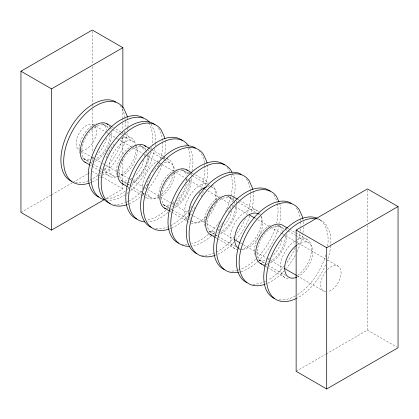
<?xml version="1.0" encoding="UTF-8"?>
<svg xmlns="http://www.w3.org/2000/svg" width="419" height="419" viewBox="0 0 419 419"><rect width="100%" height="100%" fill="white"/><g stroke="black" fill="none" stroke-linecap="round" stroke-linejoin="round"><path stroke-width="0.31" stroke-dasharray="2.1 1.57" d="M20.95 212.443L50.961 195.118M51.527 194.788L72.477 182.694M73.042 182.37L87.199 174.194M87.765 173.869L90.593 172.235M106.447 198.386L122.867 188.906L122.867 183.674M296.133 371.318L325.573 354.317M326.139 353.992L367.473 330.13L396.919 347.126M318.681 219.037L321.473 220.651M112.496 127.036L113.617 127.685M115.854 128.973L120.887 131.88M121.447 132.205L123.684 133.493M124.244 133.818L131.514 138.013M149.992 148.682L151.112 149.332M151.673 149.651L162.855 156.109M163.415 156.434L169.009 159.66M192.201 173.052L193.316 173.696M195.553 174.99L208.416 182.417M237.908 199.444L239.029 200.088M239.584 200.413L256.926 210.422M287.958 228.339L289.079 228.984M289.634 229.308L295.227 232.535M295.788 232.859L306.975 239.317M102.995 124.129L109.144 127.68M109.705 128.005L111.941 129.293M112.502 129.618L119.211 133.493M119.771 133.813L122.008 135.107M122.563 135.426L133.19 141.564M140.491 145.775L146.64 149.326M147.2 149.651L149.436 150.94M149.992 151.264L161.179 157.722M161.739 158.042L163.976 159.335M164.531 159.66L170.685 163.211M182.694 170.145L188.283 173.372M190.525 174.665L191.64 175.31M192.201 175.629L207.3 184.35M207.855 184.669L210.092 185.963M210.652 186.287L212.889 187.576M228.407 196.537L234.556 200.083M235.111 200.408L237.353 201.701M237.908 202.021L255.244 212.03M278.457 225.432L284.606 228.978M285.161 229.303L287.403 230.597M287.958 230.916L295.227 235.117M295.788 235.436L308.651 242.863M95.757 126.234L106.515 132.446M107.086 132.771L109.349 134.08M109.914 134.405L116.707 138.328M117.278 138.658L119.541 139.962M120.106 140.292L130.864 146.503M133.132 147.807L143.89 154.019M144.455 154.349L146.718 155.653M147.284 155.983L158.607 162.52M159.178 162.85L161.441 164.154M162.006 164.484L173.33 171.02M175.598 172.329L185.79 178.211M186.355 178.541L187.487 179.191M189.749 180.5L202.775 188.021M205.038 189.325L207.305 190.635M207.871 190.959L220.326 198.15M220.892 198.48L232.215 205.017M232.786 205.347L234.483 206.326M235.049 206.651L248.069 214.172M254.867 218.095L257.13 219.399M257.695 219.729L270.155 226.92M270.721 227.245L284.878 235.42M285.444 235.745L326.778 259.612M327.344 259.937L338.102 266.149M80.778 150.871L79.081 149.892A14.414 8.322 -60 0 1 79.825 132.043A14.414 8.322 -60 0 1 94.762 125.978M81.344 151.201L92.101 157.408M92.672 157.738L94.935 159.047M95.501 159.372L102.294 163.295M102.865 163.62L104.561 164.604M105.127 164.929L129.476 178.986M130.042 179.311L144.194 187.487M144.764 187.812L147.027 189.121M147.593 189.446L171.942 203.503M172.508 203.833L187.796 212.658M190.624 214.292L192.892 215.596M193.458 215.926L205.912 223.118M206.478 223.442L217.236 229.654M217.801 229.984L220.069 231.288M220.635 231.618L233.655 239.134M240.454 243.057L242.716 244.366M243.282 244.691L256.308 252.212M256.873 252.537L267.065 258.423M267.631 258.748L270.464 260.382M271.03 260.712L283.485 267.903M297.076 275.749L323.688 291.111M83.14 158.518L89.289 162.069M89.849 162.389L92.086 163.682M92.646 164.007L99.355 167.878M99.916 168.202L102.152 169.496M102.713 169.815L113.334 175.949M126.784 183.716L120.635 180.165A19.855 11.465 -60 0 0 127.952 180.406M127.345 184.041L129.581 185.329M130.141 185.654L141.323 192.112M141.884 192.431L144.681 194.044M145.236 194.369L150.83 197.595M162.844 204.535L168.988 208.081M169.548 208.405L171.785 209.699M172.345 210.019L186.884 218.414M187.445 218.739L190.242 220.352M190.797 220.672L193.033 221.965M214.701 234.472L208.552 230.921A19.855 11.465 -60 0 0 215.864 231.168M215.261 234.797L217.498 236.086M218.058 236.41L235.949 246.744M258.602 259.817L264.75 263.368M265.311 263.692L267.547 264.981M268.108 265.306L285.439 275.314M90.41 165.296L91.531 165.94M92.091 166.264L98.8 170.14M99.361 170.46L101.597 171.753M102.157 172.073L109.427 176.273M127.905 186.942L140.768 194.369M141.329 194.688L146.922 197.92M170.109 211.307L171.23 211.956M171.79 212.276L186.89 220.996M187.45 221.316L189.126 222.285A22.087 12.753 -60 0 0 190.661 222.955M215.822 237.699L216.937 238.343M217.498 238.668L234.834 248.677M265.871 266.594L266.987 267.238M267.547 267.563L284.883 277.572M92.295 171.256L97.957 174.524M98.523 174.849L122.867 188.906M231.676 171.984L232.199 173.147M232.461 173.728L234.043 177.211A45.503 26.271 -60 0 1 234.043 196.443M189.467 147.614L191.834 152.846A45.503 26.271 -60 0 1 191.834 172.078M151.128 124.092L154.339 131.199A45.503 26.271 -60 0 1 155.281 143.906M367.473 190.21L367.473 222.903M367.473 225.516L367.473 330.13M122.867 109.139L122.867 117.639M122.867 118.294L122.867 120.258M122.867 122.872L122.867 130.063M122.867 132.676L122.867 133.986M122.867 137.254L122.867 155.564M122.867 159.487L122.867 183.024M92.295 31.336L92.295 64.028M92.295 66.642L92.295 103.912M92.295 104.567L92.295 106.526M92.295 109.139L92.295 126.14M92.295 126.795L92.295 152.291M92.295 157.523L92.295 162.101M148.677 122.982A45.503 26.271 -60 0 1 152.212 144.874M151.804 147.498A45.503 26.271 -60 0 1 151.547 148.818M150.704 152.385A45.503 26.271 -60 0 1 131.466 185.711M128.795 188.22A45.503 26.271 -60 0 1 127.271 189.529M125.192 191.164A45.503 26.271 -60 0 1 106.232 198.679M118.462 176.76A19.855 11.465 -60 0 1 113.334 153.024A19.855 11.465 -60 0 1 136.458 145.597M136.824 146.734A19.855 11.465 -60 0 1 119.63 176.514M88.844 161.027A19.855 11.465 -60 0 1 85.937 137.207A19.855 11.465 -60 0 1 108.018 127.811M108.584 128.738A19.855 11.465 -60 0 1 109.422 130.911M109.904 134.834A19.855 11.465 -60 0 1 95.862 159.147M93.248 160.372A19.855 11.465 -60 0 1 92.227 160.692M155.229 144.545A45.503 26.271 -60 0 1 155.088 145.838M154.711 148.452A45.503 26.271 -60 0 1 130.576 190.713M128.507 192.384A45.503 26.271 -60 0 1 125.883 194.269M125.36 194.62A45.503 26.271 -60 0 1 107.783 200.261M121.049 138.789A22.087 12.753 -60 0 1 135.557 143.764M135.814 144.927A22.087 12.753 -60 0 1 121.929 174.257A22.087 12.753 -60 0 1 104.85 166.16M106.127 158.277A22.087 12.753 -60 0 1 114.282 144.157M109.39 126.109A22.087 12.753 -60 0 1 110.543 128.298M111.438 132.603A22.087 12.753 -60 0 1 94.699 161.593M91.819 162.692A22.087 12.753 -60 0 1 88.645 163.096M120.143 105.619A45.503 26.271 -60 0 1 124.789 116.781M124.883 117.414A45.503 26.271 -60 0 1 124.893 128.403M124.516 131.021A45.503 26.271 -60 0 1 124.15 132.996M123.306 136.568A45.503 26.271 -60 0 1 103.624 170.329M101.398 172.403A45.503 26.271 -60 0 1 99.869 173.712M97.795 175.346A45.503 26.271 -60 0 1 75.682 182.621M101.906 123.626A19.855 11.465 -60 0 1 106.861 130.34M106.505 138.27A19.855 11.465 -60 0 1 96.705 154.883M94.113 156.889A19.855 11.465 -60 0 1 92.023 158.094M89.436 159.079A19.855 11.465 -60 0 1 82.161 157.827M79.51 153.349A19.855 11.465 -60 0 1 96.705 123.568M127.476 117.77A45.503 26.271 -60 0 1 127.931 127.449M127.884 128.083A45.503 26.271 -60 0 1 127.606 130.67M127.193 133.294A45.503 26.271 -60 0 1 102.665 175.325M100.586 176.959A45.503 26.271 -60 0 1 99.539 177.724M97.433 179.138A45.503 26.271 -60 0 1 92.264 181.935M91.661 182.197A45.503 26.271 -60 0 1 89.87 182.899M273.743 194.887A45.503 26.271 -60 0 1 276.77 201.324M276.959 201.989A45.503 26.271 -60 0 1 277.247 203.163M277.373 203.765A45.503 26.271 -60 0 1 276.566 222.992M275.953 225.396A45.503 26.271 -60 0 1 257.318 257.669M255.548 259.403A45.503 26.271 -60 0 1 240.485 269.291M239.888 269.511A45.503 26.271 -60 0 1 238.128 270.082M237.552 270.245A45.503 26.271 -60 0 1 229.79 271.009M258.602 213.968A19.855 11.465 -60 0 1 259.581 214.659M261.126 216.482A19.855 11.465 -60 0 1 258.602 236.892A19.855 11.465 -60 0 1 242.187 249.284M240.422 249.043A19.855 11.465 -60 0 1 239.275 248.629M214.25 233.435A19.855 11.465 -60 0 1 211.789 208.866A19.855 11.465 -60 0 1 233.996 201.141M234.242 201.649A19.855 11.465 -60 0 1 235.064 204.362M235.31 207.237A19.855 11.465 -60 0 1 221.274 231.555M218.66 232.781A19.855 11.465 -60 0 1 217.639 233.1M279.751 203.603A45.503 26.271 -60 0 1 279.751 222.835M279.216 225.202A45.503 26.271 -60 0 1 258.785 260.592M258.34 261.016A45.503 26.271 -60 0 1 240.925 271.695M240.344 271.858A45.503 26.271 -60 0 1 239.008 272.177M238.071 249.677A22.087 12.753 -60 0 1 234.137 224.437A22.087 12.753 -60 0 1 258.272 211.417M259.733 213.219A22.087 12.753 -60 0 1 260.309 214.319M260.964 216.173A22.087 12.753 -60 0 1 241.836 249.305M241.187 249.457A22.087 12.753 -60 0 1 238.662 249.708M236.358 201.963A22.087 12.753 -60 0 1 236.714 203.734M236.793 204.362A22.087 12.753 -60 0 1 220.111 233.996M217.231 235.096A22.087 12.753 -60 0 1 215.298 235.457M214.669 235.499A22.087 12.753 -60 0 1 213.465 235.468M246.341 179.065A45.503 26.271 -60 0 1 250.515 191.771M250.562 192.436A45.503 26.271 -60 0 1 246.796 215.02M245.419 218.488A45.503 26.271 -60 0 1 236.07 234.682M234.567 236.615A45.503 26.271 -60 0 1 214.879 252.725M214.282 252.987A45.503 26.271 -60 0 1 200.455 254.909M227.318 196.029A19.855 11.465 -60 0 1 232.042 201.707M232.519 205.624A19.855 11.465 -60 0 1 232.43 207.489M231.917 210.673A19.855 11.465 -60 0 1 222.552 226.894M219.525 229.293A19.855 11.465 -60 0 1 218.477 229.942M204.917 225.752A19.855 11.465 -60 0 1 222.112 195.972M253.086 191.431A45.503 26.271 -60 0 1 250.997 212.396M249.808 216.031A45.503 26.271 -60 0 1 236.138 239.71M234.017 242.093A45.503 26.271 -60 0 1 215.282 255.302M185.827 144.126A45.503 26.271 -60 0 1 186.497 145.152M187.953 148.017A45.503 26.271 -60 0 1 189.042 170.465M188.65 172.235A45.503 26.271 -60 0 1 188.199 174.032M186.712 178.876A45.503 26.271 -60 0 1 185.146 182.983M174.053 201.675A45.503 26.271 -60 0 1 172.413 203.644M168.962 207.358A45.503 26.271 -60 0 1 167.186 209.06M165.788 210.312A45.503 26.271 -60 0 1 146.964 220.054M164.389 162.645A19.855 11.465 -60 0 1 174.639 169.973M174.796 172.298A19.855 11.465 -60 0 1 160.755 196.616M159.189 197.417A19.855 11.465 -60 0 1 146.964 191.383M146.875 185.999A19.855 11.465 -60 0 1 148.598 179.316M148.834 178.73A19.855 11.465 -60 0 1 150.83 174.671M152.584 171.947A19.855 11.465 -60 0 1 153.736 170.418M154.543 169.454A19.855 11.465 -60 0 1 158.665 165.584M129.722 182.338A19.855 11.465 -60 0 1 122.599 160.377A19.855 11.465 -60 0 1 146.079 150.384M146.325 150.892A19.855 11.465 -60 0 1 147.148 153.6M147.237 154.15A19.855 11.465 -60 0 1 132.31 181.354M191.713 172.665A45.503 26.271 -60 0 1 190.828 176.247M189.713 179.882A45.503 26.271 -60 0 1 174.786 205.739M171.753 208.971A45.503 26.271 -60 0 1 170.423 210.259M168.071 212.36A45.503 26.271 -60 0 1 147.797 221.892M166.353 158.733A22.087 12.753 -60 0 1 173.55 170.968M173.283 173.471A22.087 12.753 -60 0 1 162.006 193.877M158.979 196.202A22.087 12.753 -60 0 1 145.571 196.925M144.11 195.118A22.087 12.753 -60 0 1 143.068 192.808M142.444 189.77A22.087 12.753 -60 0 1 157.963 160.755M162.656 158.88A22.087 12.753 -60 0 1 165.772 158.665M148.934 154.25A22.087 12.753 -60 0 1 132.195 183.239M129.314 184.339A22.087 12.753 -60 0 1 125.548 184.711M158.429 128.308A45.503 26.271 -60 0 1 160.634 158.817M159.519 162.452A45.503 26.271 -60 0 1 157.979 166.594M147.781 184.418A45.503 26.271 -60 0 1 144.592 188.309M141.999 191.09A45.503 26.271 -60 0 1 129.366 200.79M128.769 201.104A45.503 26.271 -60 0 1 126.962 201.968M126.365 202.23A45.503 26.271 -60 0 1 114.476 204.435M139.401 145.273A19.855 11.465 -60 0 1 144.126 150.945M144.602 154.868A19.855 11.465 -60 0 1 144.513 156.732M144 159.917A19.855 11.465 -60 0 1 134.635 176.137M132.132 178.175A19.855 11.465 -60 0 1 130.566 179.18M117.001 174.995A19.855 11.465 -60 0 1 134.195 145.215M165.17 140.674A45.503 26.271 -60 0 1 164.688 154.941M164.437 156.256A45.503 26.271 -60 0 1 163.593 159.828M162.106 164.672A45.503 26.271 -60 0 1 147.802 189.44M144.356 193.149A45.503 26.271 -60 0 1 143.02 194.437M140.156 196.972A45.503 26.271 -60 0 1 129.759 203.582M129.157 203.844A45.503 26.271 -60 0 1 127.366 204.545M227.239 167.453A45.503 26.271 -60 0 1 229.895 171.78M231.246 175.598A45.503 26.271 -60 0 1 231.246 194.83M230.859 196.605A45.503 26.271 -60 0 1 225.558 211.323M219.577 221.583A45.503 26.271 -60 0 1 209.835 233.011M208.494 234.237A45.503 26.271 -60 0 1 191.844 243.853M187.209 244.644A45.503 26.271 -60 0 1 182.145 244.34M210.605 186.759A19.855 11.465 -60 0 1 216.754 199.826M216.398 201.717A19.855 11.465 -60 0 1 207.473 217.519M206.09 218.77A19.855 11.465 -60 0 1 191.603 220.855M190.242 218.969A19.855 11.465 -60 0 1 189.571 217.372M207.18 186.874A19.855 11.465 -60 0 1 208.898 186.654M168.543 207.044A19.855 11.465 -60 0 1 165.636 183.218A19.855 11.465 -60 0 1 187.722 173.827M189.603 180.846A19.855 11.465 -60 0 1 175.561 205.163M172.947 206.389A19.855 11.465 -60 0 1 171.926 206.708M233.917 197.03A45.503 26.271 -60 0 1 232.686 201.827M230.827 207.258A45.503 26.271 -60 0 1 228.622 212.37M222.725 222.678A45.503 26.271 -60 0 1 218.241 228.648M215.277 231.985A45.503 26.271 -60 0 1 212.627 234.624M211.291 235.85A45.503 26.271 -60 0 1 191.965 246.037M212.129 184.659A22.087 12.753 -60 0 1 214.847 200.848M212.423 207.274A22.087 12.753 -60 0 1 209.495 212.239M205.933 216.592A22.087 12.753 -60 0 1 191.216 223.102M186.644 219.985A22.087 12.753 -60 0 1 189.126 196.783A22.087 12.753 -60 0 1 207.981 183.03M189.089 172.125A22.087 12.753 -60 0 1 190.242 174.314M191.137 178.614A22.087 12.753 -60 0 1 173.817 207.882M199.418 151.139A45.503 26.271 -60 0 1 200.245 152.144M201.303 153.7A45.503 26.271 -60 0 1 204.488 162.797M204.582 163.431A45.503 26.271 -60 0 1 204.802 165.385M204.854 166.05A45.503 26.271 -60 0 1 200.863 189.231M199.711 192.096A45.503 26.271 -60 0 1 198.695 194.369M191.823 206.279A45.503 26.271 -60 0 1 189.985 208.782M188.854 210.228A45.503 26.271 -60 0 1 169.171 226.333M168.569 226.595A45.503 26.271 -60 0 1 155.381 228.638M181.605 169.643A19.855 11.465 -60 0 1 186.329 175.315M186.806 179.232A19.855 11.465 -60 0 1 186.769 180.463M186.204 184.281A19.855 11.465 -60 0 1 176.404 200.9M173.817 202.901A19.855 11.465 -60 0 1 172.769 203.55M169.135 205.095A19.855 11.465 -60 0 1 161.86 203.838M159.21 199.365A19.855 11.465 -60 0 1 176.404 169.585M207.379 165.044A45.503 26.271 -60 0 1 205.106 186.612M203.424 191.441A45.503 26.271 -60 0 1 200.952 197.113M194.971 207.379A45.503 26.271 -60 0 1 191.651 211.836M187.874 216.167A45.503 26.271 -60 0 1 171.963 227.946M171.361 228.208A45.503 26.271 -60 0 1 169.575 228.91M317.576 218.461A45.503 26.271 -60 0 1 327.674 246.178M325.83 254.893A45.503 26.271 -60 0 1 295.929 295.594M295.332 295.934A45.503 26.271 -60 0 1 278.541 299.742M297.15 244.853A19.855 11.465 -60 0 1 312.763 251.95A19.855 11.465 -60 0 1 297.15 277.074M264.3 262.331A19.855 11.465 -60 0 1 261.393 238.505A19.855 11.465 -60 0 1 283.48 229.114M285.36 236.133A19.855 11.465 -60 0 1 269.228 261.477M268.71 261.676A19.855 11.465 -60 0 1 267.689 261.995M316.109 218.76A45.503 26.271 -60 0 1 326.584 225.396L329.8 232.498A45.503 26.271 -60 0 1 330.743 245.204M330.685 245.843A45.503 26.271 -60 0 1 327.255 260.749M325.663 264.813A45.503 26.271 -60 0 1 296.93 298.187M295.929 240.412A22.087 12.753 -60 0 1 311.547 249.425A22.087 12.753 -60 0 1 295.929 276.477M288.12 278.572A22.087 12.753 -60 0 1 280.777 262.807A22.087 12.753 -60 0 1 295.421 240.71M285.171 227.91A22.087 12.753 -60 0 1 285.999 229.602M286.895 233.902A22.087 12.753 -60 0 1 265.347 264.352M264.719 264.394A22.087 12.753 -60 0 1 263.514 264.363M296.39 207.96A45.503 26.271 -60 0 1 300.245 218.084M300.344 218.718A45.503 26.271 -60 0 1 300.612 221.337M300.653 222.007A45.503 26.271 -60 0 1 300.633 226.506M300.428 229.057A45.503 26.271 -60 0 1 299.863 232.98M299.606 234.3A45.503 26.271 -60 0 1 297.066 243.313M295.222 247.948A45.503 26.271 -60 0 1 286.119 263.577M284.616 265.51A45.503 26.271 -60 0 1 268.527 279.777M265.531 281.348A45.503 26.271 -60 0 1 252.442 284.087M276.781 224.746A19.855 11.465 -60 0 1 282.322 231.644M282.411 232.194A19.855 11.465 -60 0 1 282.526 235.75M281.825 240.155A19.855 11.465 -60 0 1 272.161 256.187M269.574 258.188A19.855 11.465 -60 0 1 267.484 259.392M264.897 260.382A19.855 11.465 -60 0 1 257.622 259.125M254.967 254.652A19.855 11.465 -60 0 1 271.659 225.013M303.293 221.625A45.503 26.271 -60 0 1 303.492 224.977M303.482 226.878A45.503 26.271 -60 0 1 302.654 234.593M302.398 235.913A45.503 26.271 -60 0 1 296.982 251.835M295.285 255.192A45.503 26.271 -60 0 1 286.596 268.113M284.066 270.993A45.503 26.271 -60 0 1 267.725 283.234M267.123 283.495A45.503 26.271 -60 0 1 265.332 284.197M95.113 126.428A14.414 8.322 -60 0 1 93.495 141.57A14.414 8.322 -60 0 1 81.192 150.541M327.412 269.585A14.414 8.322 -60 0 1 341.076 272.24A14.414 8.322 -60 0 1 328.255 291.519M325.799 291.765A14.414 8.322 -60 0 1 325.799 271.381"/><path stroke-width="0.63" d="M104.75 199.365L51.527 230.094L20.95 212.443L20.95 71.22L92.295 30.032L122.867 47.682L122.867 107.835M20.95 71.22L51.527 88.87L122.867 47.682M296.133 230.094L367.473 188.906L398.05 206.557L398.05 347.78L326.705 388.968L296.133 371.318L296.133 230.094L326.705 247.744L398.05 206.557M106.908 123.809L111.941 126.716M144.398 145.456L149.431 148.363M186.607 169.821L191.64 172.728M237.348 199.119L232.315 196.212A22.087 12.753 -60 0 0 209.531 210.228A22.087 12.753 -60 0 0 211.763 235.138M287.397 228.015L282.364 225.108A22.087 12.753 -60 0 0 259.581 239.129A22.087 12.753 -60 0 0 261.812 264.033M203.341 188.346L204.472 189M249.205 214.827L254.302 217.765M188.927 213.313L190.058 213.962M234.226 239.464L239.888 242.732M284.051 268.228L296.505 275.424M84.816 162.064L89.855 164.971M122.311 183.711L127.345 186.617M164.52 208.081L169.554 210.987M210.228 234.472L215.261 237.374M260.278 263.368L265.311 266.274M278.96 201.858L276.535 196.501A45.503 26.271 -60 0 0 223.798 221.96A45.503 26.271 -60 0 0 238.338 272.313M231.676 171.984L230.827 170.109A45.503 26.271 -60 0 0 179.007 193.803A45.503 26.271 -60 0 0 190.001 246.257M326.705 247.744L326.705 388.968M51.527 88.87L51.527 230.094M98.821 197.129A45.503 26.271 -60 0 1 97.187 144.943A45.503 26.271 -60 0 1 143.219 117.739M104.603 199.795A45.503 26.271 -60 0 1 100.513 145.623A45.503 26.271 -60 0 1 149.473 122.081M85.822 162.546A22.087 12.753 -60 0 1 84.816 136.563A22.087 12.753 -60 0 1 107.824 124.438M71.419 181.307A45.503 26.271 -60 0 1 69.784 129.125A45.503 26.271 -60 0 1 115.822 101.922M89.284 183.103A45.503 26.271 -60 0 1 69.8 136.201A45.503 26.271 -60 0 1 123.725 108.275L126.941 115.377A45.503 26.271 -60 0 1 127.355 117.158M224.233 269.532A45.503 26.271 -60 0 1 223.4 215.947A45.503 26.271 -60 0 1 270.192 191.179M238.746 248.357A19.855 11.465 -60 0 1 238.746 225.432A19.855 11.465 -60 0 1 258.602 213.968M196.83 253.71A45.503 26.271 -60 0 1 195.196 201.529A45.503 26.271 -60 0 1 241.229 174.325M214.69 255.506A45.503 26.271 -60 0 1 195.212 208.604A45.503 26.271 -60 0 1 249.137 180.678L252.348 187.785A45.503 26.271 -60 0 1 252.767 189.561M136.887 219.032A45.503 26.271 -60 0 1 135.211 165.657A45.503 26.271 -60 0 1 182.275 140.417M144.67 221.866A45.503 26.271 -60 0 1 138.008 167.27A45.503 26.271 -60 0 1 188.618 145.739M123.317 184.192A22.087 12.753 -60 0 1 122.558 157.79A22.087 12.753 -60 0 1 145.749 146.451M110.071 203.445A45.503 26.271 -60 0 1 107.542 150.306A45.503 26.271 -60 0 1 154.873 124.6M126.774 204.75A45.503 26.271 -60 0 1 107.295 157.848A45.503 26.271 -60 0 1 161.221 129.921L164.437 137.023A45.503 26.271 -60 0 1 164.85 138.804M178.52 243.14A45.503 26.271 -60 0 1 177.693 189.556A45.503 26.271 -60 0 1 224.479 164.787M189.278 216.283A19.855 11.465 -60 0 1 206.598 187.015M166.055 208.751A22.087 12.753 -60 0 1 164.279 182.998A22.087 12.753 -60 0 1 187.523 170.449M151.118 227.323A45.503 26.271 -60 0 1 149.489 175.137A45.503 26.271 -60 0 1 195.521 147.933M168.983 229.12A45.503 26.271 -60 0 1 149.499 182.213A45.503 26.271 -60 0 1 203.424 154.286L206.64 161.394A45.503 26.271 -60 0 1 207.054 163.169M274.277 298.428A45.503 26.271 -60 0 1 271.873 247.666A45.503 26.271 -60 0 1 317.005 218.205M296.626 277.294A19.855 11.465 -60 0 1 284.684 268.16A19.855 11.465 -60 0 1 296.626 245.235M296.327 298.49A45.503 26.271 -60 0 1 268.207 265.892A45.503 26.271 -60 0 1 316.109 218.76M246.88 282.605A45.503 26.271 -60 0 1 245.246 230.424A45.503 26.271 -60 0 1 291.278 203.22M264.74 284.401A45.503 26.271 -60 0 1 245.262 237.5A45.503 26.271 -60 0 1 299.187 209.573L302.398 216.681A45.503 26.271 -60 0 1 302.932 219.069"/></g></svg>
